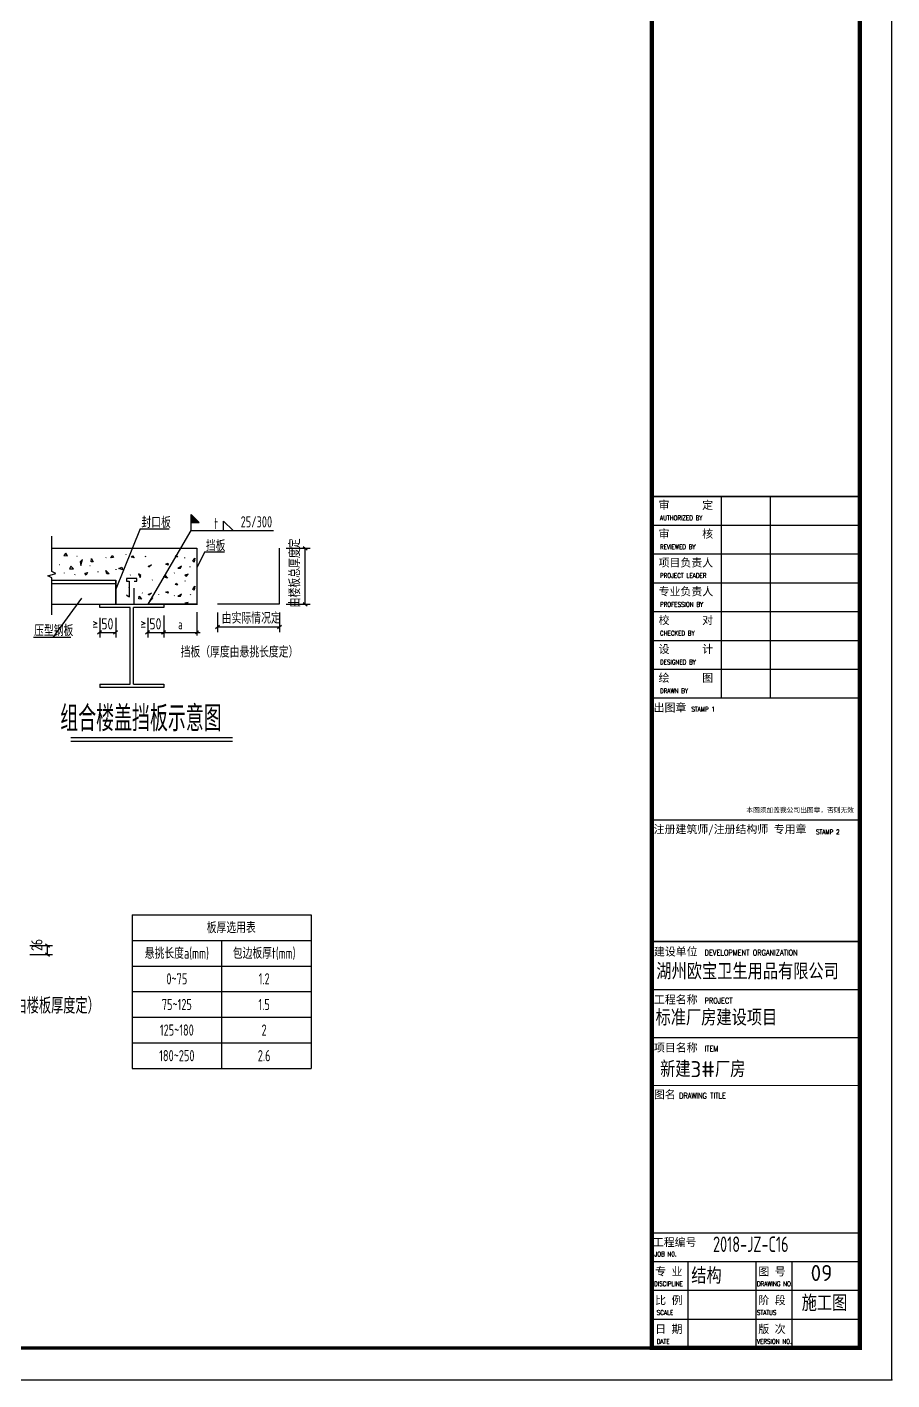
# Model space of a CAD drawing. Extents: x -138012 to 2129925, y -311560 to 0.
# Drawn here: x 1051172 to 1078182, y -218864 to -176605 of the extents above; entities that cross this region are included whole.
import ezdxf
from ezdxf.enums import TextEntityAlignment as Align

# ---------------------------------------------------------------- set-up
doc = ezdxf.new("R2010")
doc.units = 0
doc.header["$LTSCALE"] = 1000
doc.header["$MEASUREMENT"] = 0
doc.linetypes.add('DASHED', pattern=[0.75, 0.5, -0.25])
doc.layers.get('0').update_dxf_attribs({"linetype": 'CONTINUOUS'})
for name, color, linetype in [('AUDIT_I_120322110120-0', 2, 'CONTINUOUS'), ('DIM', 3, 'CONTINUOUS'), ('PUB_TEXT', 7, 'CONTINUOUS'), ('PUB_TITLE', 4, 'CONTINUOUS'), ('TEXT', 7, 'CONTINUOUS'), ('THIN', 7, 'CONTINUOUS'), ('图层1', 53, 'CONTINUOUS'), ('图框', 4, 'CONTINUOUS'), ('支撑构件', 6, 'CONTINUOUS'), ('锚栓', 252, 'DASHED')]:
    doc.layers.add(name, color=color, linetype=linetype)
doc.styles.add('CPX', font='tssdeng.shx', dxfattribs={"width": 0.8, "bigfont": 'tssdchn.shx'})
doc.styles.add('iIcon2', font='')
doc.styles.add('MIMI-TKWZ', font='romanc.shx', dxfattribs={"width": 0.75, "oblique": 15, "bigfont": 'bigfont.shx'})
doc.styles.add('STYLE1', font='tssdeng.shx', dxfattribs={"height": 8, "bigfont": 'tssdchn.shx'})
doc.styles.add('TSSD_Dimension', font='tssdeng.shx', dxfattribs={"width": 0.7, "bigfont": 'hztxt.shx'})
doc.styles.add('TSSD_Label', font='Tssdeng.shx', dxfattribs={"width": 0.7, "bigfont": 'hztxt.shx'})
doc.styles.add('TSSD_Norm', font='Tssdeng.shx', dxfattribs={"bigfont": 'hztxt.shx'})
doc.styles.add('TSSD_Num', font='Tssdeng.shx', dxfattribs={"width": 0.7, "bigfont": 'hztxt.shx'})
doc.styles.add('TSSD_REIN', font='tssdeng.shx', dxfattribs={"width": 0.7, "bigfont": 'tssdchn.shx'})
doc.styles.get('iIcon2').set_extended_font_data('SimSun')

# ---------------------------------------------------------------- blocks, each defined once
blk = doc.blocks.new('_WELD004')
at = {"color": 0, "linetype": 'ByBlock'}
for p, q in [((0, 1), (1, 0)), ((0, 0), (0, 1))]:
    blk.add_line(p, q, dxfattribs=at)
blk = doc.blocks.new('_Weld001')
at = {"linetype": 'ByBlock'}
blk.add_hatch(color=0, dxfattribs=at).paths.add_polyline_path([(0, 1), (0, 0.5), (0.5, 0.5)])
at = {"color": 0, "linetype": 'ByBlock'}
for p, q in [((0, 1), (0.5, 0.5)), ((0, 0), (0, 1)), ((0, 0.5), (0.5, 0.5))]:
    blk.add_line(p, q, dxfattribs=at)
blk = doc.blocks.new('_ArchTick')
at = {"color": 0, "linetype": 'ByBlock', "const_width": 0.4}
blk.add_lwpolyline([(-0.5, -0.5), (0.5, 0.5)], dxfattribs=at)
blk = doc.blocks.new('65464563')
at = {"layer": '图框'}
for p, q in [((1019537, -17862), (1026037, -17862)), ((1019537, -17862), (1026037, -17862)), ((1021709, -17862), (1021709, -24162)), ((1023237, -17862), (1023237, -24162)), ((1019537, -18762), (1026037, -18762)), ((1019537, -19662), (1026037, -19662)), ((1019537, -20562), (1026037, -20562)), ((1019537, -21462), (1026037, -21462)), ((1019537, -22362), (1026037, -22362)), ((1019537, -23262), (1026037, -23262)), ((1019537, -27962), (1026037, -27962)), ((1019537, -31762), (1026037, -31762)), ((1019537, -33262), (1026037, -33262)), ((1019537, -34762), (1026037, -34762)), ((1019537, -40862), (1026037, -40862)), ((1019537, -41762), (1026037, -41762)), ((1020662, -41762), (1020662, -44462)), ((1022787, -41762), (1022787, -44462)), ((1023912, -41762), (1023912, -44462)), ((1019537, -42662), (1026037, -42662)), ((1019537, -43562), (1026037, -43562))]:
    blk.add_line(p, q, dxfattribs=at)
at = {"layer": '图框', "const_width": 140}
blk.add_lwpolyline([(1026037, 37638), (1019537, 37638), (1019537, -44462), (1026037, -44462)], close=True, dxfattribs=at)
at = {"layer": '图框', "const_width": 35}
for points in [[(1019537, -17862), (1026037, -17862)], [(1019537, -24162), (1026037, -24162)], [(1019537, -31762), (1026037, -31762)], [(1019537, -36262), (1026037, -36262)]]:
    blk.add_lwpolyline(points, dxfattribs=at)
at = {"layer": '图框'}
blk.add_point((1027037, -45462), dxfattribs=at)
at = {"layer": '图框', "style": 'iIcon2'}
for s, height, p in [('审      定', 250, (1019750, -18258)), ('审      核', 250, (1019750, -19158)), ('项目负责人', 250, (1019750, -20058)), ('专业负责人', 250, (1019750, -20958)), ('校      对', 250, (1019750, -21858)), ('设      计', 250, (1019750, -22758)), ('绘      图', 250, (1019750, -23658)), ('出图章', 250, (1019595, -24586)), ('本图须加盖我公司出图章，否则无效', 150, (1022491, -27735)), ('注册建筑师/注册结构师 专用章', 250, (1019595, -28386)), ('建设单位', 250, (1019604, -32207)), ('工程名称', 250, (1019604, -33707)), ('项目名称', 250, (1019604, -35207)), ('图名', 250, (1019604, -36672)), ('工程编号', 250, (1019570, -41286)), ('专 业', 250, (1019643, -42198)), ('图 号', 250, (1022865, -42198)), ('比 例', 250, (1019643, -43098)), ('阶 段', 250, (1022865, -43098)), ('日 期', 250, (1019643, -43998)), ('版 次', 250, (1022865, -43998))]:
    blk.add_text(s, height=height, dxfattribs=at).set_placement(p)
at = {"layer": '图框', "style": 'MIMI-TKWZ', "width": 0.75}
for s, height, p in [('AUTHORIZED BY', 145, (1019794, -18610)), ('REVIEWED BY', 145, (1019794, -19510)), ('PROJECT LEADER', 145, (1019794, -20410)), ('PROFESSION BY', 145, (1019794, -21310)), ('CHECKED BY', 145, (1019794, -22210)), ('DESIGNED BY', 145, (1019794, -23110)), ('DRAWN BY', 145, (1019794, -24010)), ('STAMP 1', 145, (1020775, -24583)), ('STAMP 2', 145, (1024669, -28416)), ('DEVELOPMENT ORGANIZATION', 180, (1021186, -32204)), ('PROJECT', 180, (1021186, -33704)), ('ITEM', 180, (1021186, -35204)), ('DRAWING TITLE', 180, (1020392, -36676)), ('JOB N0.', 145, (1019620, -41602)), ('DISCIPLINE', 145, (1019611, -42531)), ('DRAWING NO.', 145, (1022821, -42531)), ('SCALE', 145, (1019693, -43431)), ('STATUS', 145, (1022821, -43431)), ('DATE', 145, (1019693, -44331)), ('VERSION NO.', 145, (1022821, -44331))]:
    blk.add_text(s, height=height, dxfattribs=at).set_placement(p)

msp = doc.modelspace()

# ---------------------------------------------------------------- hatches: boundary and pattern name
at = {"layer": 'THIN'}
msp.add_hatch(color=256, dxfattribs=at).paths.add_polyline_path([(1054959.164, -194633.411), (1055061.378, -194402.592), (1055120.835, -194439.536)], flags=0)

# ---------------------------------------------------------------- linework, layer by layer
at = {"color": 3}
for p, q in [((1051941.137, -193611.767, -228.932), (1051941.137, -192507.99, -228.932)), ((1059263.956, -192883.411, -228.932), (1060014.941, -192883.411, -228.932)), ((1059263.956, -192883.411, -228.932), (1060014.941, -192883.411, -228.932)), ((1059263.956, -192883.411, -228.932), (1060014.941, -192883.411, -228.932)), ((1059795.473, -192833.639, -228.932), (1059920.363, -192938.494, -228.932)), ((1059854.756, -194633.411, -228.932), (1059854.756, -192883.411, -228.932)), ((1059854.756, -194633.411, -228.932), (1059854.756, -192883.411, -228.932)), ((1059854.756, -194633.411, -228.932), (1059854.756, -192883.411, -228.932)), ((1059865.222, -192883.411, -228.932), (1059988.112, -192883.411, -228.932)), ((1059865.222, -192883.411, -228.932), (1059988.112, -192883.411, -228.932)), ((1059865.222, -192883.411, -228.932), (1059988.112, -192883.411, -228.932)), ((1051822.459, -193747.253, -228.932), (1052073.014, -193673.292, -228.932)), ((1051822.459, -193747.253, -228.932), (1052073.014, -193673.292, -228.932)), ((1051822.459, -193747.253, -228.932), (1052073.014, -193673.292, -228.932)), ((1051941.137, -193810.486, -228.932), (1051822.459, -193747.253, -228.932)), ((1051941.137, -193810.486, -228.932), (1051822.459, -193747.253, -228.932)), ((1052073.014, -193673.292, -228.932), (1051941.137, -193611.767, -228.932)), ((1052073.014, -193673.292, -228.932), (1051941.137, -193611.767, -228.932)), ((1051941.137, -194968.036, -228.932), (1051941.137, -193810.486, -228.932)), ((1059260.141, -194633.411, -228.932), (1060014.941, -194633.411, -228.932)), ((1059260.141, -194633.411, -228.932), (1060014.941, -194633.411, -228.932)), ((1059260.141, -194633.411, -228.932), (1060014.941, -194633.411, -228.932)), ((1059795.473, -194583.639, -228.932), (1059920.363, -194688.494, -228.932)), ((1059865.222, -194633.411, -228.932), (1059988.112, -194633.411, -228.932)), ((1059865.222, -194633.411, -228.932), (1059988.112, -194633.411, -228.932)), ((1059865.222, -194633.411, -228.932), (1059988.112, -194633.411, -228.932)), ((1053441.137, -195058.229, -228.932), (1053441.137, -195672.175, -228.932)), ((1053441.137, -195058.229, -228.932), (1053441.137, -195672.175, -228.932)), ((1053441.137, -195058.229, -228.932), (1053441.137, -195672.175, -228.932)), ((1053941.137, -195062.044, -228.932), (1053941.137, -195672.175, -228.932)), ((1053941.137, -195062.044, -228.932), (1053941.137, -195672.175, -228.932)), ((1053941.137, -195062.044, -228.932), (1053941.137, -195672.175, -228.932)), ((1054941.137, -195058.229, -228.932), (1054941.137, -195672.175, -228.932)), ((1054941.137, -195058.229, -228.932), (1054941.137, -195672.175, -228.932)), ((1054941.137, -195058.229, -228.932), (1054941.137, -195672.175, -228.932)), ((1055441.137, -194983.411, -228.932), (1055441.137, -195614.644, -228.932)), ((1055441.137, -195062.044, -228.932), (1055441.137, -195672.175, -228.932)), ((1055441.137, -195062.044, -228.932), (1055441.137, -195672.175, -228.932)), ((1055441.137, -195062.044, -228.932), (1055441.137, -195672.175, -228.932)), ((1056478.274, -194883.411, -228.932), (1056478.274, -195614.644, -228.932)), ((1057121.603, -194889.607, -228.932), (1057121.603, -195503.552, -228.932)), ((1057121.603, -194889.607, -228.932), (1057121.603, -195503.552, -228.932)), ((1057121.603, -194889.607, -228.932), (1057121.603, -195503.552, -228.932)), ((1059057.445, -194893.422, -228.932), (1059057.445, -195503.552, -228.932)), ((1059057.445, -194893.422, -228.932), (1059057.445, -195503.552, -228.932)), ((1059057.445, -194893.422, -228.932), (1059057.445, -195503.552, -228.932)), ((1053500.419, -195462.217, -228.932), (1053375.529, -195567.072, -228.932)), ((1053441.137, -195511.989, -228.932), (1053941.137, -195511.989, -228.932)), ((1053441.137, -195511.989, -228.932), (1053941.137, -195511.989, -228.932)), ((1053441.137, -195511.989, -228.932), (1053941.137, -195511.989, -228.932)), ((1053441.137, -195522.456, -228.932), (1053441.137, -195645.345, -228.932)), ((1053441.137, -195522.456, -228.932), (1053441.137, -195645.345, -228.932)), ((1053441.137, -195522.456, -228.932), (1053441.137, -195645.345, -228.932)), ((1054000.419, -195462.217, -228.932), (1053875.529, -195567.072, -228.932)), ((1053941.137, -195522.456, -228.932), (1053941.137, -195645.345, -228.932)), ((1053941.137, -195522.456, -228.932), (1053941.137, -195645.345, -228.932)), ((1053941.137, -195522.456, -228.932), (1053941.137, -195645.345, -228.932)), ((1055000.419, -195462.217, -228.932), (1054875.529, -195567.072, -228.932)), ((1054941.137, -195511.989, -228.932), (1055441.137, -195511.989, -228.932)), ((1054941.137, -195511.989, -228.932), (1055441.137, -195511.989, -228.932)), ((1054941.137, -195511.989, -228.932), (1055441.137, -195511.989, -228.932)), ((1054941.137, -195522.456, -228.932), (1054941.137, -195645.345, -228.932)), ((1054941.137, -195522.456, -228.932), (1054941.137, -195645.345, -228.932)), ((1054941.137, -195522.456, -228.932), (1054941.137, -195645.345, -228.932)), ((1055341.137, -195514.644, -228.932), (1056578.274, -195514.644, -228.932)), ((1055500.419, -195462.217, -228.932), (1055375.529, -195567.072, -228.932)), ((1055441.137, -195522.456, -228.932), (1055441.137, -195645.345, -228.932)), ((1055441.137, -195522.456, -228.932), (1055441.137, -195645.345, -228.932)), ((1055441.137, -195522.456, -228.932), (1055441.137, -195645.345, -228.932)), ((1057180.885, -195293.594, -228.932), (1057055.995, -195398.449, -228.932)), ((1057121.603, -195343.366, -228.932), (1059057.445, -195343.366, -228.932)), ((1057121.603, -195343.366, -228.932), (1059057.445, -195343.366, -228.932)), ((1057121.603, -195343.366, -228.932), (1059057.445, -195343.366, -228.932)), ((1057121.603, -195353.833, -228.932), (1057121.603, -195476.723, -228.932)), ((1057121.603, -195353.833, -228.932), (1057121.603, -195476.723, -228.932)), ((1057121.603, -195353.833, -228.932), (1057121.603, -195476.723, -228.932)), ((1059116.728, -195293.594, -228.932), (1058991.837, -195398.449, -228.932)), ((1051261.543, -205290.237, -228.932), (1051967.771, -205290.237, -228.932)), ((1051261.543, -205290.237, -228.932), (1051967.771, -205290.237, -228.932)), ((1051261.543, -205290.237, -228.932), (1051967.771, -205290.237, -228.932)), ((1051745.951, -205239.518, -228.932), (1051870.841, -205344.373, -228.932)), ((1051807.585, -205575.087, -228.932), (1051807.585, -205290.237, -228.932)), ((1051807.585, -205575.087, -228.932), (1051807.585, -205290.237, -228.932)), ((1051807.585, -205575.087, -228.932), (1051807.585, -205290.237, -228.932)), ((1051818.052, -205290.237, -228.932), (1051940.943, -205290.237, -228.932)), ((1051818.052, -205290.237, -228.932), (1051940.943, -205290.237, -228.932)), ((1051818.052, -205290.237, -228.932), (1051940.943, -205290.237, -228.932)), ((1051257.729, -205574.059, -228.932), (1051967.771, -205574.059, -228.932)), ((1051257.729, -205574.059, -228.932), (1051967.771, -205574.059, -228.932)), ((1051257.729, -205574.059, -228.932), (1051967.771, -205574.059, -228.932)), ((1051745.951, -205523.34, -228.932), (1051870.841, -205628.195, -228.932)), ((1051818.052, -205574.059, -228.932), (1051940.943, -205574.059, -228.932)), ((1051818.052, -205574.059, -228.932), (1051940.943, -205574.059, -228.932)), ((1051818.052, -205574.059, -228.932), (1051940.943, -205574.059, -228.932))]:
    msp.add_line(p, q, dxfattribs=at)
at = {"layer": 'AUDIT_I_120322110120-0'}
for p, q in [((1051941.137, -193611.767, -228.932), (1051941.137, -192507.99, -228.932)), ((1051941.137, -193611.767, -228.932), (1051941.137, -192507.99, -228.932)), ((1051941.137, -192883.411, -228.932), (1056478.274, -192883.411, -228.932)), ((1051941.137, -192883.411, -228.932), (1056478.274, -192883.411, -228.932)), ((1052176.617, -193397.687, -228.932), (1052181.848, -193392.46, -228.932)), ((1052176.617, -193397.687, -228.932), (1052181.848, -193392.46, -228.932)), ((1052176.617, -193397.687, -228.932), (1052181.848, -193392.46, -228.932)), ((1051941.137, -193810.486, -228.932), (1051822.459, -193747.253, -228.932)), ((1052073.014, -193673.292, -228.932), (1051941.137, -193611.767, -228.932)), ((1051941.137, -194968.036, -228.932), (1051941.137, -193810.486, -228.932)), ((1051941.137, -194968.036, -228.932), (1051941.137, -193810.486, -228.932)), ((1051941.137, -193883.411, -228.932), (1053941.137, -193883.411, -228.932)), ((1051941.137, -193883.411, -228.932), (1053941.137, -193883.411, -228.932)), ((1053941.137, -194633.411, -228.932), (1053941.137, -193883.411, -228.932)), ((1053941.137, -194633.411, -228.932), (1053941.137, -193883.411, -228.932)), ((1053941.137, -194633.411, -228.932), (1053941.137, -193883.411, -228.932)), ((1051941.137, -193983.411, -228.932), (1053941.137, -193983.411, -228.932)), ((1051941.137, -193983.411, -228.932), (1053941.137, -193983.411, -228.932)), ((1052870.492, -194445.308, -228.932), (1051973.298, -195670.798, -228.932)), ((1052870.492, -194445.308, -228.932), (1051973.298, -195670.798, -228.932)), ((1053441.137, -194633.411, -228.932), (1055441.137, -194633.411, -228.932)), ((1053441.137, -194633.411, -228.932), (1055441.137, -194633.411, -228.932)), ((1053441.137, -194633.411, -228.932), (1055441.137, -194633.411, -228.932)), ((1052539.426, -195670.798, -228.932), (1051369.668, -195670.798, -228.932)), ((1052539.426, -195670.798, -228.932), (1051369.668, -195670.798, -228.932))]:
    msp.add_line(p, q, dxfattribs=at)
at = {"layer": 'AUDIT_I_120322110120-0', "color": 0}
for p, q in [((1052380.098, -193035.319, -228.932), (1052323.169, -193113.528, -228.932)), ((1052380.098, -193035.319, -228.932), (1052323.169, -193113.528, -228.932)), ((1052380.098, -193035.319, -228.932), (1052323.169, -193113.528, -228.932)), ((1052323.169, -193113.528, -228.932), (1052437.026, -193120.638, -228.932)), ((1052323.169, -193113.528, -228.932), (1052437.026, -193120.638, -228.932)), ((1052323.169, -193113.528, -228.932), (1052437.026, -193120.638, -228.932)), ((1052437.026, -193120.638, -228.932), (1052380.098, -193035.319, -228.932)), ((1052437.026, -193120.638, -228.932), (1052380.098, -193035.319, -228.932)), ((1052437.026, -193120.638, -228.932), (1052380.098, -193035.319, -228.932)), ((1053789.069, -193184.627, -228.932), (1053831.765, -193113.528, -228.932)), ((1053789.069, -193184.627, -228.932), (1053831.765, -193113.528, -228.932)), ((1053789.069, -193184.627, -228.932), (1053831.765, -193113.528, -228.932)), ((1053831.765, -193113.528, -228.932), (1053874.462, -193170.407, -228.932)), ((1053831.765, -193113.528, -228.932), (1053874.462, -193170.407, -228.932)), ((1053831.765, -193113.528, -228.932), (1053874.462, -193170.407, -228.932)), ((1054253.554, -193068.381, -228.932), (1054253.554, -193084.062, -228.932)), ((1054253.554, -193068.381, -228.932), (1054253.554, -193084.062, -228.932)), ((1054253.554, -193068.381, -228.932), (1054253.554, -193084.062, -228.932)), ((1054422.394, -193163.298, -228.932), (1054465.091, -193120.638, -228.932)), ((1054422.394, -193163.298, -228.932), (1054465.091, -193120.638, -228.932)), ((1054422.394, -193163.298, -228.932), (1054465.091, -193120.638, -228.932)), ((1054465.091, -193120.638, -228.932), (1054514.903, -193184.627, -228.932)), ((1054465.091, -193120.638, -228.932), (1054514.903, -193184.627, -228.932)), ((1054465.091, -193120.638, -228.932), (1054514.903, -193184.627, -228.932)), ((1055802.902, -193141.968, -228.932), (1055831.367, -193099.308, -228.932)), ((1055802.902, -193141.968, -228.932), (1055831.367, -193099.308, -228.932)), ((1055802.902, -193141.968, -228.932), (1055831.367, -193099.308, -228.932)), ((1055831.367, -193099.308, -228.932), (1055866.947, -193163.298, -228.932)), ((1055831.367, -193099.308, -228.932), (1055866.947, -193163.298, -228.932)), ((1055831.367, -193099.308, -228.932), (1055866.947, -193163.298, -228.932)), ((1052543.766, -193447.694, -228.932), (1052501.07, -193533.013, -228.932)), ((1052543.766, -193447.694, -228.932), (1052501.07, -193533.013, -228.932)), ((1052543.766, -193447.694, -228.932), (1052501.07, -193533.013, -228.932)), ((1052501.07, -193533.013, -228.932), (1052622.042, -193525.903, -228.932)), ((1052501.07, -193533.013, -228.932), (1052622.042, -193525.903, -228.932)), ((1052501.07, -193533.013, -228.932), (1052622.042, -193525.903, -228.932)), ((1052622.042, -193525.903, -228.932), (1052543.766, -193447.694, -228.932)), ((1052622.042, -193525.903, -228.932), (1052543.766, -193447.694, -228.932)), ((1052622.042, -193525.903, -228.932), (1052543.766, -193447.694, -228.932)), ((1052741.627, -193141.56, -228.932), (1052725.932, -193141.56, -228.932)), ((1052741.627, -193141.56, -228.932), (1052725.932, -193141.56, -228.932)), ((1052741.627, -193141.56, -228.932), (1052725.932, -193141.56, -228.932)), ((1052906.683, -193241.507, -228.932), (1052828.407, -193305.496, -228.932)), ((1052906.683, -193241.507, -228.932), (1052828.407, -193305.496, -228.932)), ((1052906.683, -193241.507, -228.932), (1052828.407, -193305.496, -228.932)), ((1052828.407, -193305.496, -228.932), (1052849.755, -193419.255, -228.932)), ((1052828.407, -193305.496, -228.932), (1052849.755, -193419.255, -228.932)), ((1052828.407, -193305.496, -228.932), (1052849.755, -193419.255, -228.932)), ((1052849.755, -193419.255, -228.932), (1052906.683, -193241.507, -228.932)), ((1052849.755, -193419.255, -228.932), (1052906.683, -193241.507, -228.932)), ((1052849.755, -193419.255, -228.932), (1052906.683, -193241.507, -228.932)), ((1053139.227, -193434.277, -228.932), (1053133.995, -193439.504, -228.932)), ((1053139.227, -193434.277, -228.932), (1053133.995, -193439.504, -228.932)), ((1053139.227, -193434.277, -228.932), (1053133.995, -193439.504, -228.932)), ((1053177.092, -193305.496, -228.932), (1053184.208, -193205.957, -228.932)), ((1053177.092, -193305.496, -228.932), (1053184.208, -193205.957, -228.932)), ((1053177.092, -193305.496, -228.932), (1053184.208, -193205.957, -228.932)), ((1053234.02, -193312.606, -228.932), (1053177.092, -193305.496, -228.932)), ((1053234.02, -193312.606, -228.932), (1053177.092, -193305.496, -228.932)), ((1053234.02, -193312.606, -228.932), (1053177.092, -193305.496, -228.932)), ((1053184.208, -193205.957, -228.932), (1053234.02, -193312.606, -228.932)), ((1053184.208, -193205.957, -228.932), (1053234.02, -193312.606, -228.932)), ((1053184.208, -193205.957, -228.932), (1053234.02, -193312.606, -228.932)), ((1053646.69, -193178.15, -228.932), (1053630.995, -193183.377, -228.932)), ((1053646.69, -193178.15, -228.932), (1053630.995, -193183.377, -228.932)), ((1053646.69, -193178.15, -228.932), (1053630.995, -193183.377, -228.932)), ((1053874.462, -193170.407, -228.932), (1053789.069, -193184.627, -228.932)), ((1053874.462, -193170.407, -228.932), (1053789.069, -193184.627, -228.932)), ((1053874.462, -193170.407, -228.932), (1053789.069, -193184.627, -228.932)), ((1053944.89, -193538.819, -228.932), (1053944.89, -193559.727, -228.932)), ((1053944.89, -193538.819, -228.932), (1053944.89, -193559.727, -228.932)), ((1053944.89, -193538.819, -228.932), (1053944.89, -193559.727, -228.932)), ((1054038.13, -193518.793, -228.932), (1054130.638, -193476.134, -228.932)), ((1054038.13, -193518.793, -228.932), (1054130.638, -193476.134, -228.932)), ((1054038.13, -193518.793, -228.932), (1054130.638, -193476.134, -228.932)), ((1054159.102, -193561.453, -228.932), (1054038.13, -193518.793, -228.932)), ((1054159.102, -193561.453, -228.932), (1054038.13, -193518.793, -228.932)), ((1054159.102, -193561.453, -228.932), (1054038.13, -193518.793, -228.932)), ((1054130.638, -193476.134, -228.932), (1054159.102, -193561.453, -228.932)), ((1054130.638, -193476.134, -228.932), (1054159.102, -193561.453, -228.932)), ((1054130.638, -193476.134, -228.932), (1054159.102, -193561.453, -228.932)), ((1054514.903, -193184.627, -228.932), (1054422.394, -193163.298, -228.932)), ((1054514.903, -193184.627, -228.932), (1054422.394, -193163.298, -228.932)), ((1054514.903, -193184.627, -228.932), (1054422.394, -193163.298, -228.932)), ((1054881.343, -193146.787, -228.932), (1054855.184, -193157.241, -228.932)), ((1054881.343, -193146.787, -228.932), (1054855.184, -193157.241, -228.932)), ((1054881.343, -193146.787, -228.932), (1054855.184, -193157.241, -228.932)), ((1054963.213, -193440.584, -228.932), (1055055.721, -193405.034, -228.932)), ((1054963.213, -193440.584, -228.932), (1055055.721, -193405.034, -228.932)), ((1054963.213, -193440.584, -228.932), (1055055.721, -193405.034, -228.932)), ((1054970.328, -193476.134, -228.932), (1054963.213, -193440.584, -228.932)), ((1054970.328, -193476.134, -228.932), (1054963.213, -193440.584, -228.932)), ((1054970.328, -193476.134, -228.932), (1054963.213, -193440.584, -228.932)), ((1055055.721, -193405.034, -228.932), (1054970.328, -193476.134, -228.932)), ((1055055.721, -193405.034, -228.932), (1054970.328, -193476.134, -228.932)), ((1055055.721, -193405.034, -228.932), (1054970.328, -193476.134, -228.932)), ((1055504.03, -193383.705, -228.932), (1055568.074, -193355.265, -228.932)), ((1055504.03, -193383.705, -228.932), (1055568.074, -193355.265, -228.932)), ((1055504.03, -193383.705, -228.932), (1055568.074, -193355.265, -228.932)), ((1055582.305, -193412.145, -228.932), (1055504.03, -193383.705, -228.932)), ((1055582.305, -193412.145, -228.932), (1055504.03, -193383.705, -228.932)), ((1055582.305, -193412.145, -228.932), (1055504.03, -193383.705, -228.932)), ((1055568.074, -193355.265, -228.932), (1055582.305, -193412.145, -228.932)), ((1055568.074, -193355.265, -228.932), (1055582.305, -193412.145, -228.932)), ((1055568.074, -193355.265, -228.932), (1055582.305, -193412.145, -228.932)), ((1055866.947, -193163.298, -228.932), (1055802.902, -193141.968, -228.932)), ((1055866.947, -193163.298, -228.932), (1055802.902, -193141.968, -228.932)), ((1055866.947, -193163.298, -228.932), (1055802.902, -193141.968, -228.932)), ((1055995.035, -193440.584, -228.932), (1055881.179, -193504.573, -228.932)), ((1055995.035, -193440.584, -228.932), (1055881.179, -193504.573, -228.932)), ((1055995.035, -193440.584, -228.932), (1055881.179, -193504.573, -228.932)), ((1055881.179, -193504.573, -228.932), (1055959.455, -193504.573, -228.932)), ((1055881.179, -193504.573, -228.932), (1055959.455, -193504.573, -228.932)), ((1055881.179, -193504.573, -228.932), (1055959.455, -193504.573, -228.932)), ((1055959.455, -193504.573, -228.932), (1055995.035, -193440.584, -228.932)), ((1055959.455, -193504.573, -228.932), (1055995.035, -193440.584, -228.932)), ((1055959.455, -193504.573, -228.932), (1055995.035, -193440.584, -228.932)), ((1056084.605, -193178.15, -228.932), (1056084.605, -193193.831, -228.932)), ((1056084.605, -193178.15, -228.932), (1056084.605, -193193.831, -228.932)), ((1056084.605, -193178.15, -228.932), (1056084.605, -193193.831, -228.932)), ((1056241.553, -193460.412, -228.932), (1056262.479, -193470.866, -228.932)), ((1056241.553, -193460.412, -228.932), (1056262.479, -193470.866, -228.932)), ((1056241.553, -193460.412, -228.932), (1056262.479, -193470.866, -228.932)), ((1056350.836, -193291.276, -228.932), (1056414.88, -193191.737, -228.932)), ((1056350.836, -193291.276, -228.932), (1056414.88, -193191.737, -228.932)), ((1056350.836, -193291.276, -228.932), (1056414.88, -193191.737, -228.932)), ((1056393.532, -193319.716, -228.932), (1056350.836, -193291.276, -228.932)), ((1056393.532, -193319.716, -228.932), (1056350.836, -193291.276, -228.932)), ((1056393.532, -193319.716, -228.932), (1056350.836, -193291.276, -228.932)), ((1056414.88, -193191.737, -228.932), (1056393.532, -193319.716, -228.932)), ((1056414.88, -193191.737, -228.932), (1056393.532, -193319.716, -228.932)), ((1056414.88, -193191.737, -228.932), (1056393.532, -193319.716, -228.932)), ((1052328.332, -193653.815, -228.932), (1052328.332, -193664.269, -228.932)), ((1052328.332, -193653.815, -228.932), (1052328.332, -193664.269, -228.932)), ((1052328.332, -193653.815, -228.932), (1052328.332, -193664.269, -228.932)), ((1052668.385, -193711.313, -228.932), (1052673.616, -193695.631, -228.932)), ((1052668.385, -193711.313, -228.932), (1052673.616, -193695.631, -228.932)), ((1052668.385, -193711.313, -228.932), (1052673.616, -193695.631, -228.932)), ((1052977.843, -193660.991, -228.932), (1053056.119, -193639.662, -228.932)), ((1052977.843, -193660.991, -228.932), (1053056.119, -193639.662, -228.932)), ((1052977.843, -193660.991, -228.932), (1053056.119, -193639.662, -228.932)), ((1053013.423, -193724.981, -228.932), (1052977.843, -193660.991, -228.932)), ((1053013.423, -193724.981, -228.932), (1052977.843, -193660.991, -228.932)), ((1053013.423, -193724.981, -228.932), (1052977.843, -193660.991, -228.932)), ((1053056.119, -193639.662, -228.932), (1053013.423, -193724.981, -228.932)), ((1053056.119, -193639.662, -228.932), (1053013.423, -193724.981, -228.932)), ((1053056.119, -193639.662, -228.932), (1053013.423, -193724.981, -228.932)), ((1053385.111, -193611.998, -228.932), (1053385.111, -193627.679, -228.932)), ((1053385.111, -193611.998, -228.932), (1053385.111, -193627.679, -228.932)), ((1053385.111, -193611.998, -228.932), (1053385.111, -193627.679, -228.932)), ((1053632.517, -193582.782, -228.932), (1053732.141, -193682.321, -228.932)), ((1053660.981, -193682.321, -228.932), (1053632.517, -193582.782, -228.932)), ((1053632.517, -193582.782, -228.932), (1053732.141, -193682.321, -228.932)), ((1053660.981, -193682.321, -228.932), (1053632.517, -193582.782, -228.932)), ((1053632.517, -193582.782, -228.932), (1053732.141, -193682.321, -228.932)), ((1053660.981, -193682.321, -228.932), (1053632.517, -193582.782, -228.932)), ((1053732.141, -193682.321, -228.932), (1053660.981, -193682.321, -228.932)), ((1053732.141, -193682.321, -228.932), (1053660.981, -193682.321, -228.932)), ((1053732.141, -193682.321, -228.932), (1053660.981, -193682.321, -228.932)), ((1054400.037, -193711.313, -228.932), (1054389.574, -193721.767, -228.932)), ((1054400.037, -193711.313, -228.932), (1054389.574, -193721.767, -228.932)), ((1054400.037, -193711.313, -228.932), (1054389.574, -193721.767, -228.932)), ((1054650.107, -193689.431, -228.932), (1054699.92, -193803.19, -228.932)), ((1054721.267, -193732.091, -228.932), (1054650.107, -193689.431, -228.932)), ((1054650.107, -193689.431, -228.932), (1054699.92, -193803.19, -228.932)), ((1054721.267, -193732.091, -228.932), (1054650.107, -193689.431, -228.932)), ((1054650.107, -193689.431, -228.932), (1054699.92, -193803.19, -228.932)), ((1054721.267, -193732.091, -228.932), (1054650.107, -193689.431, -228.932)), ((1054699.92, -193803.19, -228.932), (1054721.267, -193732.091, -228.932)), ((1054699.92, -193803.19, -228.932), (1054721.267, -193732.091, -228.932)), ((1054699.92, -193803.19, -228.932), (1054721.267, -193732.091, -228.932)), ((1055085.374, -193868.125, -228.932), (1055080.142, -193878.579, -228.932)), ((1055085.374, -193868.125, -228.932), (1055080.142, -193878.579, -228.932)), ((1055085.374, -193868.125, -228.932), (1055080.142, -193878.579, -228.932)), ((1055432.87, -193781.86, -228.932), (1055489.798, -193732.091, -228.932)), ((1055432.87, -193781.86, -228.932), (1055489.798, -193732.091, -228.932)), ((1055432.87, -193781.86, -228.932), (1055489.798, -193732.091, -228.932)), ((1055560.958, -193817.409, -228.932), (1055432.87, -193781.86, -228.932)), ((1055560.958, -193817.409, -228.932), (1055432.87, -193781.86, -228.932)), ((1055560.958, -193817.409, -228.932), (1055432.87, -193781.86, -228.932)), ((1055489.798, -193732.091, -228.932), (1055560.958, -193817.409, -228.932)), ((1055489.798, -193732.091, -228.932), (1055560.958, -193817.409, -228.932)), ((1055489.798, -193732.091, -228.932), (1055560.958, -193817.409, -228.932)), ((1055775.942, -193653.815, -228.932), (1055770.711, -193664.269, -228.932)), ((1055775.942, -193653.815, -228.932), (1055770.711, -193664.269, -228.932)), ((1055775.942, -193653.815, -228.932), (1055770.711, -193664.269, -228.932)), ((1056208.515, -193696.541, -228.932), (1056094.659, -193724.981, -228.932)), ((1056208.515, -193696.541, -228.932), (1056094.659, -193724.981, -228.932)), ((1056208.515, -193696.541, -228.932), (1056094.659, -193724.981, -228.932)), ((1056094.659, -193724.981, -228.932), (1056151.588, -193753.42, -228.932)), ((1056094.659, -193724.981, -228.932), (1056151.588, -193753.42, -228.932)), ((1056094.659, -193724.981, -228.932), (1056151.588, -193753.42, -228.932)), ((1056095.069, -193894.26, -228.932), (1056105.532, -193915.169, -228.932)), ((1056095.069, -193894.26, -228.932), (1056105.532, -193915.169, -228.932)), ((1056095.069, -193894.26, -228.932), (1056105.532, -193915.169, -228.932)), ((1056151.588, -193753.42, -228.932), (1056208.515, -193696.541, -228.932)), ((1056151.588, -193753.42, -228.932), (1056208.515, -193696.541, -228.932)), ((1056151.588, -193753.42, -228.932), (1056208.515, -193696.541, -228.932)), ((1054337.003, -194400.423, -228.932), (1054272.959, -194350.653, -228.932)), ((1054337.003, -194400.423, -228.932), (1054272.959, -194350.653, -228.932)), ((1054337.003, -194400.423, -228.932), (1054272.959, -194350.653, -228.932)), ((1054363.416, -194108.571, -228.932), (1054342.49, -194124.253, -228.932)), ((1054363.416, -194108.571, -228.932), (1054342.49, -194124.253, -228.932)), ((1054363.416, -194108.571, -228.932), (1054342.49, -194124.253, -228.932)), ((1054664.34, -194464.412, -228.932), (1054671.456, -194379.092, -228.932)), ((1054664.34, -194464.412, -228.932), (1054671.456, -194379.092, -228.932)), ((1054664.34, -194464.412, -228.932), (1054671.456, -194379.092, -228.932)), ((1054671.456, -194379.092, -228.932), (1054749.731, -194471.522, -228.932)), ((1054671.456, -194379.092, -228.932), (1054749.731, -194471.522, -228.932)), ((1054671.456, -194379.092, -228.932), (1054749.731, -194471.522, -228.932)), ((1054766.248, -194275.838, -228.932), (1054776.711, -194291.519, -228.932)), ((1054766.248, -194275.838, -228.932), (1054776.711, -194291.519, -228.932)), ((1054766.248, -194275.838, -228.932), (1054776.711, -194291.519, -228.932)), ((1054963.213, -194318.865, -228.932), (1055055.721, -194283.316, -228.932)), ((1054963.213, -194318.865, -228.932), (1055055.721, -194283.316, -228.932)), ((1054963.213, -194318.865, -228.932), (1055055.721, -194283.316, -228.932)), ((1054970.328, -194354.415, -228.932), (1054963.213, -194318.865, -228.932)), ((1054970.328, -194354.415, -228.932), (1054963.213, -194318.865, -228.932)), ((1054970.328, -194354.415, -228.932), (1054963.213, -194318.865, -228.932)), ((1055055.721, -194283.316, -228.932), (1054970.328, -194354.415, -228.932)), ((1055055.721, -194283.316, -228.932), (1054970.328, -194354.415, -228.932)), ((1055055.721, -194283.316, -228.932), (1054970.328, -194354.415, -228.932)), ((1055273.711, -194328.109, -228.932), (1055273.711, -194343.79, -228.932)), ((1055273.711, -194328.109, -228.932), (1055273.711, -194343.79, -228.932)), ((1055273.711, -194328.109, -228.932), (1055273.711, -194343.79, -228.932)), ((1055504.03, -194261.986, -228.932), (1055568.074, -194233.546, -228.932)), ((1055504.03, -194261.986, -228.932), (1055568.074, -194233.546, -228.932)), ((1055504.03, -194261.986, -228.932), (1055568.074, -194233.546, -228.932)), ((1055582.305, -194290.425, -228.932), (1055504.03, -194261.986, -228.932)), ((1055582.305, -194290.425, -228.932), (1055504.03, -194261.986, -228.932)), ((1055582.305, -194290.425, -228.932), (1055504.03, -194261.986, -228.932)), ((1055568.074, -194233.546, -228.932), (1055582.305, -194290.425, -228.932)), ((1055568.074, -194233.546, -228.932), (1055582.305, -194290.425, -228.932)), ((1055568.074, -194233.546, -228.932), (1055582.305, -194290.425, -228.932)), ((1055775.942, -194364.698, -228.932), (1055765.479, -194375.153, -228.932)), ((1055775.942, -194364.698, -228.932), (1055765.479, -194375.153, -228.932)), ((1055775.942, -194364.698, -228.932), (1055765.479, -194375.153, -228.932)), ((1055802.902, -194020.249, -228.932), (1055831.367, -193977.589, -228.932)), ((1055802.902, -194020.249, -228.932), (1055831.367, -193977.589, -228.932)), ((1055802.902, -194020.249, -228.932), (1055831.367, -193977.589, -228.932)), ((1055866.947, -194041.578, -228.932), (1055802.902, -194020.249, -228.932)), ((1055866.947, -194041.578, -228.932), (1055802.902, -194020.249, -228.932)), ((1055866.947, -194041.578, -228.932), (1055802.902, -194020.249, -228.932)), ((1055831.367, -193977.589, -228.932), (1055866.947, -194041.578, -228.932)), ((1055831.367, -193977.589, -228.932), (1055866.947, -194041.578, -228.932)), ((1055831.367, -193977.589, -228.932), (1055866.947, -194041.578, -228.932)), ((1055995.035, -194318.865, -228.932), (1055881.179, -194382.854, -228.932)), ((1055995.035, -194318.865, -228.932), (1055881.179, -194382.854, -228.932)), ((1055995.035, -194318.865, -228.932), (1055881.179, -194382.854, -228.932)), ((1055881.179, -194382.854, -228.932), (1055959.455, -194382.854, -228.932)), ((1055881.179, -194382.854, -228.932), (1055959.455, -194382.854, -228.932)), ((1055881.179, -194382.854, -228.932), (1055959.455, -194382.854, -228.932)), ((1055959.455, -194382.854, -228.932), (1055995.035, -194318.865, -228.932)), ((1055959.455, -194382.854, -228.932), (1055995.035, -194318.865, -228.932)), ((1055959.455, -194382.854, -228.932), (1055995.035, -194318.865, -228.932)), ((1056262.479, -194322.882, -228.932), (1056272.942, -194338.563, -228.932)), ((1056262.479, -194322.882, -228.932), (1056272.942, -194338.563, -228.932)), ((1056262.479, -194322.882, -228.932), (1056272.942, -194338.563, -228.932)), ((1056350.836, -194169.557, -228.932), (1056414.88, -194070.018, -228.932)), ((1056350.836, -194169.557, -228.932), (1056414.88, -194070.018, -228.932)), ((1056350.836, -194169.557, -228.932), (1056414.88, -194070.018, -228.932)), ((1056393.532, -194197.996, -228.932), (1056350.836, -194169.557, -228.932)), ((1056393.532, -194197.996, -228.932), (1056350.836, -194169.557, -228.932)), ((1056393.532, -194197.996, -228.932), (1056350.836, -194169.557, -228.932)), ((1056414.88, -194070.018, -228.932), (1056393.532, -194197.996, -228.932)), ((1056414.88, -194070.018, -228.932), (1056393.532, -194197.996, -228.932)), ((1056414.88, -194070.018, -228.932), (1056393.532, -194197.996, -228.932)), ((1054749.731, -194471.522, -228.932), (1054664.34, -194464.412, -228.932)), ((1054749.731, -194471.522, -228.932), (1054664.34, -194464.412, -228.932)), ((1054749.731, -194471.522, -228.932), (1054664.34, -194464.412, -228.932)), ((1055106.799, -194627.793, -228.932), (1055117.261, -194638.247, -228.932)), ((1055106.799, -194627.793, -228.932), (1055117.261, -194638.247, -228.932)), ((1055106.799, -194627.793, -228.932), (1055117.261, -194638.247, -228.932)), ((1056208.515, -194574.822, -228.932), (1056094.659, -194603.261, -228.932)), ((1056208.515, -194574.822, -228.932), (1056094.659, -194603.261, -228.932)), ((1056208.515, -194574.822, -228.932), (1056094.659, -194603.261, -228.932)), ((1056094.659, -194603.261, -228.932), (1056151.588, -194631.701, -228.932)), ((1056094.659, -194603.261, -228.932), (1056151.588, -194631.701, -228.932)), ((1056094.659, -194603.261, -228.932), (1056151.588, -194631.701, -228.932)), ((1056151.588, -194631.701, -228.932), (1056208.515, -194574.822, -228.932)), ((1056151.588, -194631.701, -228.932), (1056208.515, -194574.822, -228.932)), ((1056151.588, -194631.701, -228.932), (1056208.515, -194574.822, -228.932))]:
    msp.add_line(p, q, dxfattribs=at)
at = {"layer": 'AUDIT_I_120322110120-0', "color": 6}
for p, q in [((1056478.274, -192883.411, -228.932), (1056478.274, -194633.411, -228.932)), ((1056478.274, -192883.411, -228.932), (1056478.274, -194633.411, -228.932)), ((1056478.274, -192883.411, -228.932), (1056478.274, -194633.411, -228.932)), ((1059048.647, -192883.411, -228.932), (1059048.647, -194633.411, -228.932)), ((1059048.647, -192883.411, -228.932), (1059048.647, -194633.411, -228.932)), ((1059048.647, -192883.411, -228.932), (1059048.647, -194633.411, -228.932)), ((1054941.137, -194633.411, -228.932), (1056478.274, -194633.411, -228.932)), ((1059048.647, -194633.411, -228.932), (1057121.603, -194633.411, -228.932)), ((1059048.647, -194633.411, -228.932), (1057121.603, -194633.411, -228.932)), ((1059048.647, -194633.411, -228.932), (1057121.603, -194633.411, -228.932))]:
    msp.add_line(p, q, dxfattribs=at)
at = {"layer": 'AUDIT_I_120322110120-0', "color": 4}
for p, q in [((1051941.137, -193883.411, -228.932), (1053941.137, -193883.411, -228.932)), ((1051941.137, -193983.411, -228.932), (1053941.137, -193983.411, -228.932)), ((1051941.137, -194633.411, -228.932), (1056478.274, -194633.411, -228.932)), ((1051941.137, -194633.411, -228.932), (1056478.274, -194633.411, -228.932)), ((1051941.137, -194633.411, -228.932), (1056478.274, -194633.411, -228.932)), ((1053441.137, -194733.411, -228.932), (1053441.137, -194633.411, -228.932)), ((1053441.137, -194733.411, -228.932), (1053441.137, -194633.411, -228.932)), ((1053441.137, -194733.411, -228.932), (1053441.137, -194633.411, -228.932)), ((1054391.137, -194733.411, -228.932), (1053441.137, -194733.411, -228.932)), ((1054391.137, -194733.411, -228.932), (1053441.137, -194733.411, -228.932)), ((1054391.137, -194733.411, -228.932), (1053441.137, -194733.411, -228.932)), ((1054391.137, -197133.411, -228.932), (1054391.137, -194733.411, -228.932)), ((1054391.137, -197133.411, -228.932), (1054391.137, -194733.411, -228.932)), ((1054391.137, -197133.411, -228.932), (1054391.137, -194733.411, -228.932)), ((1054491.137, -197133.411, -228.932), (1054491.137, -194733.411, -228.932)), ((1054491.137, -197133.411, -228.932), (1054491.137, -194733.411, -228.932)), ((1054491.137, -197133.411, -228.932), (1054491.137, -194733.411, -228.932)), ((1055441.137, -194733.411, -228.932), (1054491.137, -194733.411, -228.932)), ((1055441.137, -194733.411, -228.932), (1054491.137, -194733.411, -228.932)), ((1055441.137, -194733.411, -228.932), (1054491.137, -194733.411, -228.932)), ((1055441.137, -194633.411, -228.932), (1055441.137, -194733.411, -228.932)), ((1055441.137, -194633.411, -228.932), (1055441.137, -194733.411, -228.932)), ((1055441.137, -194633.411, -228.932), (1055441.137, -194733.411, -228.932)), ((1053441.137, -197133.411, -228.932), (1054391.137, -197133.411, -228.932)), ((1053441.137, -197133.411, -228.932), (1054391.137, -197133.411, -228.932)), ((1053441.137, -197133.411, -228.932), (1054391.137, -197133.411, -228.932)), ((1053441.137, -197133.411, -228.932), (1053441.137, -197233.411, -228.932)), ((1053441.137, -197133.411, -228.932), (1053441.137, -197233.411, -228.932)), ((1053441.137, -197133.411, -228.932), (1053441.137, -197233.411, -228.932)), ((1055441.137, -197233.411, -228.932), (1053441.137, -197233.411, -228.932)), ((1055441.137, -197233.411, -228.932), (1053441.137, -197233.411, -228.932)), ((1055441.137, -197233.411, -228.932), (1053441.137, -197233.411, -228.932)), ((1054491.137, -197133.411, -228.932), (1055441.137, -197133.411, -228.932)), ((1054491.137, -197133.411, -228.932), (1055441.137, -197133.411, -228.932)), ((1054491.137, -197133.411, -228.932), (1055441.137, -197133.411, -228.932)), ((1055441.137, -197133.411, -228.932), (1055441.137, -197233.411, -228.932)), ((1055441.137, -197133.411, -228.932), (1055441.137, -197233.411, -228.932)), ((1055441.137, -197133.411, -228.932), (1055441.137, -197233.411, -228.932))]:
    msp.add_line(p, q, dxfattribs=at)
at = {"layer": 'AUDIT_I_120322110120-0', "color": 4, "elevation": -228.934}
msp.add_lwpolyline([(1053764.162, -193883.411), (1053941.137, -193883.411), (1053941.137, -194633.411), (1054049.814, -194633.411)], dxfattribs=at)
at = {"layer": 'AUDIT_I_120322110120-0', "elevation": -228.934}
msp.add_lwpolyline([(1053764.162, -193883.411), (1053941.137, -193883.411), (1053941.137, -194633.411), (1054049.814, -194633.411)], dxfattribs=at)
msp.add_lwpolyline([(1053764.162, -193883.411), (1053941.137, -193883.411), (1053941.137, -194633.411), (1054049.814, -194633.411)], dxfattribs=at)
at = {"layer": 'DIM', "color": 7, "linetype": 'Continuous'}
for p, q in [((1054700.521, -192279.647, -228.932), (1053941.137, -194167.725, -228.932)), ((1054700.521, -192279.647, -228.932), (1055612.835, -192279.647, -228.932)), ((1051941.137, -192883.411, -228.932), (1056478.274, -192883.411, -228.932)), ((1056711.83, -193006.589, -228.932), (1056478.274, -193493.614, -228.932)), ((1057334.301, -193006.589, -228.932), (1056711.83, -193006.589, -228.932)), ((1052870.492, -194445.308, -228.932), (1051973.298, -195670.798, -228.932)), ((1052539.426, -195670.798, -228.932), (1051369.668, -195670.798, -228.932))]:
    msp.add_line(p, q, dxfattribs=at)
at = {"layer": 'PUB_TEXT'}
msp.add_line((1052536.832, -198907.826, -228.932), (1057590.413, -198907.826, -228.932), dxfattribs=at)
at = {"layer": 'PUB_TEXT', "elevation": -228.932}
msp.add_lwpolyline([(1052536.832, -198799.826, 45, 45, 0), (1057590.413, -198799.826, 0, 0, 0)], format="xyseb", dxfattribs=at)
at = {"layer": 'PUB_TITLE'}
msp.add_lwpolyline([(929482.178, -218864.466), (1078182.178, -218864.466), (1078182.178, -134764.466), (929482.178, -134764.466)], close=True, dxfattribs=at)
at = {"layer": 'PUB_TITLE', "const_width": 100}
msp.add_lwpolyline([(931982.178, -217864.466), (1077182.178, -217864.466), (1077182.178, -135764.466), (931982.178, -135764.466)], close=True, dxfattribs=at)
at = {"layer": 'TEXT'}
for p, q in [((1054449.315, -204335.198, -228.932), (1060045.296, -204335.198, -228.932)), ((1054449.315, -204335.198, -228.932), (1054449.315, -209135.198, -228.932)), ((1060045.296, -204335.198, -228.932), (1060045.296, -209135.198, -228.932)), ((1054449.315, -205135.198, -228.932), (1060045.296, -205135.198, -228.932)), ((1057249.315, -205135.198, -228.932), (1057249.315, -209135.198, -228.932)), ((1054449.315, -205935.198, -228.932), (1060045.296, -205935.198, -228.932)), ((1054449.315, -206735.198, -228.932), (1060045.296, -206735.198, -228.932)), ((1054449.315, -207535.198, -228.932), (1060045.296, -207535.198, -228.932)), ((1054449.315, -208335.198, -228.932), (1060045.296, -208335.198, -228.932)), ((1054449.315, -209135.198, -228.932), (1060045.296, -209135.198, -228.932))]:
    msp.add_line(p, q, dxfattribs=at)
at = {"layer": 'THIN'}
for p, q in [((1054959.164, -194633.411, -228.932), (1056297.14, -192335.538, -228.932)), ((1056297.14, -192335.538, -228.932), (1058866.483, -192335.538, -228.932))]:
    msp.add_line(p, q, dxfattribs=at)
at = {"layer": '支撑构件', "const_width": 45, "elevation": -228.934}
msp.add_lwpolyline([(1054941.137, -194633.411), (1056478.274, -194633.411), (1056478.274, -192883.411)], dxfattribs=at)
at = {"layer": '锚栓'}
for p, q in [((1054601.137, -193833.411, -228.932), (1054281.137, -193833.411, -228.932)), ((1054281.137, -193833.411, -228.932), (1054281.137, -193913.411, -228.932)), ((1054281.137, -193913.411, -228.932), (1054361.137, -193913.411, -228.932)), ((1054361.137, -193913.411, -228.932), (1054361.137, -194633.411, -228.932)), ((1054521.137, -193913.411, -228.932), (1054601.137, -193913.411, -228.932)), ((1054521.137, -194633.411, -228.932), (1054521.137, -193913.411, -228.932)), ((1054601.137, -193913.411, -228.932), (1054601.137, -193833.411, -228.932))]:
    msp.add_line(p, q, dxfattribs=at)

# ---------------------------------------------------------------- block references
at = {"color": 3, "xscale": 100, "yscale": 100, "zscale": 100, "rotation": 180}
msp.add_blockref('_ArchTick', (1055441.137, -195514.644, -228.932), dxfattribs=at)
at = {"color": 3, "xscale": 100, "yscale": 100, "zscale": 100}
msp.add_blockref('_ArchTick', (1056478.274, -195514.644, -228.932), dxfattribs=at)
at = {"layer": 'TEXT'}
msp.add_blockref('65464563', (51144.835, -173402.167), dxfattribs=at)
at = {"layer": 'THIN'}
for name, p, xscale, yscale, zscale in [('_Weld001', (1056297.14, -192335.538, -228.932), 500, 500, 500), ('_WELD004', (1057307.118, -192335.538, -228.932), 300, 300, 300)]:
    msp.add_blockref(name, p, dxfattribs=dict(at, xscale=xscale, yscale=yscale, zscale=zscale))

# ---------------------------------------------------------------- texts
at = {"color": 7, "style": 'CPX', "width": 0.8}
msp.add_text('收边板（厚度由楼板厚度定）', height=500, dxfattribs=at).set_placement((1048502.144, -207422.636, -228.932))
at = {"color": 7, "insert": (1055959.705, -195264.644, -228.932), "char_height": 300, "attachment_point": 5, "style": 'TSSD_Dimension'}
msp.add_mtext('\\A1;a', dxfattribs=at)
at = {"layer": 'PUB_TEXT', "style": 'CPX', "width": 0.8}
for s, p in [('由楼板总厚度定', (1059703.286, -194732.946, -228.932)), ('26', (1051653.765, -205465.582, -228.932))]:
    msp.add_text(s, height=350, rotation=90, dxfattribs=at).set_placement(p)
for s, p in [('≥', (1053210.389, -195422.751, -228.932)), ('50', (1053490.389, -195422.751, -228.932)), ('≥', (1054710.389, -195422.751, -228.932)), ('50', (1054990.389, -195422.751, -228.932)), ('由实际情况定', (1057249.259, -195242.09, -228.932))]:
    msp.add_text(s, height=350, dxfattribs=at).set_placement(p)
at = {"layer": 'PUB_TEXT', "style": 'STYLE1'}
for s, p in [('湖州欧宝卫生用品有限公司', (1070824.836, -206103.212)), ('标准厂房建设项目', (1070799.987, -207546.473)), ('新建3#厂房', (1070941.837, -209157.979)), ('结构', (1071915.201, -215611.824)), ('09', (1075644.994, -215524.21)), ('施工图', (1075363.266, -216464.767))]:
    msp.add_text(s, height=500, dxfattribs=at).set_placement(p, align=Align.MIDDLE_LEFT)
at = {"layer": 'TEXT', "style": 'TSSD_REIN', "width": 0.7}
for s, p in [('封口板', (1054743.365, -192252.148, -228.932)), ('25/300', (1057842.249, -192235.538, -228.932)), ('挡板', (1056754.674, -192979.09, -228.932)), ('压型钢板', (1051393.172, -195631.361, -228.932)), ('挡板（厚度由悬挑长度定）', (1055969.307, -196298.641, -228.932))]:
    msp.add_text(s, height=350, dxfattribs=at).set_placement(p)
at = {"layer": 'TEXT', "color": 0, "style": 'TSSD_Num', "width": 0.7}
msp.add_text('组合楼盖挡板示意图', height=800, dxfattribs=at).set_placement((1052209.135, -198603.147, -228.932))
at = {"layer": 'TEXT', "style": 'TSSD_Norm', "width": 0.7}
for s, p in [('板厚选用表', (1057549.315, -204735.198, -228.932)), ('悬挑长度a(mm)', (1055849.315, -205535.198, -228.932)), ('包边板厚t(mm)', (1058576.23, -205535.198, -228.932)), ('0~75', (1055849.315, -206335.198, -228.932)), ('1.2', (1058576.23, -206335.198, -228.932)), ('75~125', (1055849.315, -207135.198, -228.932)), ('1.5', (1058576.23, -207135.198, -228.932)), ('125~180', (1055849.315, -207935.198, -228.932)), ('2', (1058576.23, -207935.198, -228.932)), ('180~250', (1055849.315, -208735.198, -228.932)), ('2.6', (1058576.23, -208735.198, -228.932))]:
    msp.add_text(s, height=350, dxfattribs=at).set_placement(p, align=Align.MIDDLE_CENTER)
at = {"layer": 'THIN', "style": 'TSSD_Label', "width": 0.7}
msp.add_text('t', height=350, dxfattribs=at).set_placement((1057017.118, -192285.538, -228.932))
at = {"layer": '图层1', "style": 'TSSD_REIN', "width": 0.7}
msp.add_text('2018-JZ-C16 ', height=482.2695, dxfattribs=at).set_placement((1072594.789, -214867.4))

doc.saveas('drawing.dxf')
